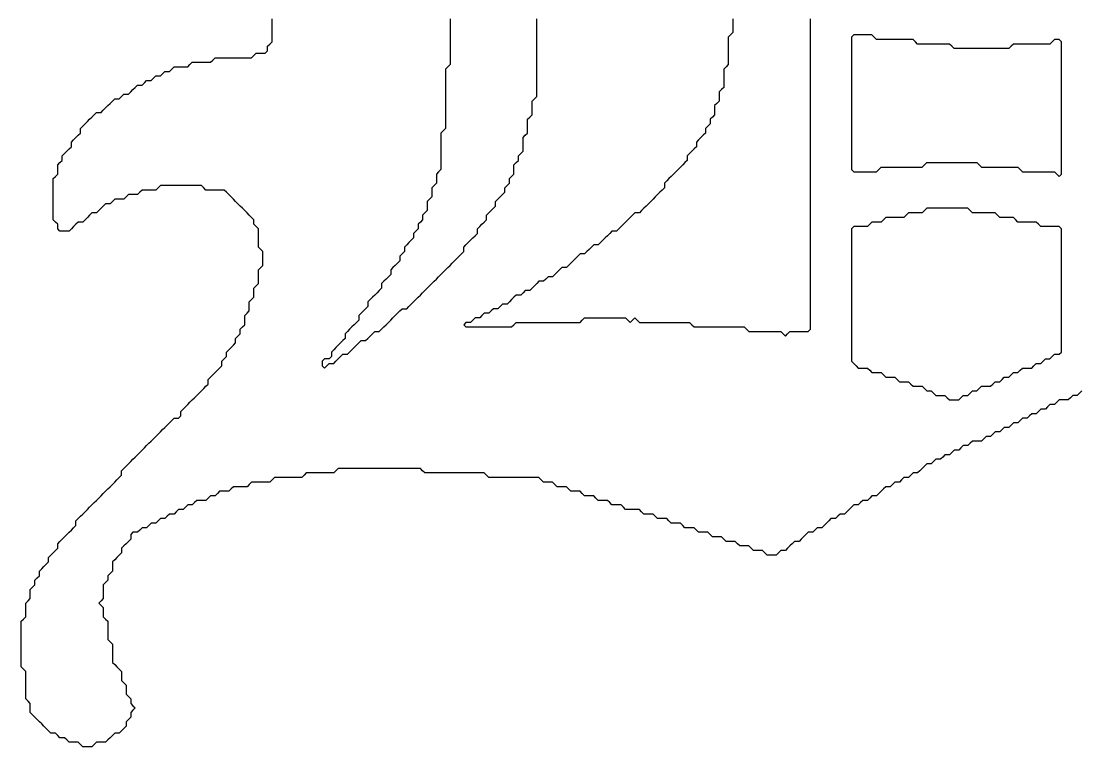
# Model space of a CAD drawing. Header units: metres. Extents: x -0.57 to 0.57, y -0.5 to 0.5.
# Drawn here: x -0.4535 to -0.1767, y -0.4845 to -0.295 of the extents above; entities that cross this region are included whole.
import ezdxf

# ---------------------------------------------------------------- set-up
doc = ezdxf.new("R2010")
doc.units = ezdxf.units.M

msp = doc.modelspace()

# ---------------------------------------------------------------- linework, layer by layer
for points in [[(-0.1764, -0.39154), (-0.177, -0.39213), (-0.17759, -0.39273), (-0.17878, -0.39273), (-0.17938, -0.39333), (-0.17998, -0.39392), (-0.18117, -0.39392), (-0.18236, -0.39392), (-0.18296, -0.39452), (-0.18355, -0.39511), (-0.18474, -0.39511), (-0.18534, -0.39571), (-0.18594, -0.39631), (-0.18713, -0.39631), (-0.18772, -0.3969), (-0.18832, -0.3975), (-0.18951, -0.3975), (-0.19011, -0.39809), (-0.1907, -0.39869), (-0.1919, -0.39869), (-0.19249, -0.39928), (-0.19309, -0.39988), (-0.19428, -0.39988), (-0.19487, -0.40048), (-0.19547, -0.40107), (-0.19666, -0.40107), (-0.19726, -0.40167), (-0.19785, -0.40226), (-0.19905, -0.40226), (-0.19964, -0.40286), (-0.20024, -0.40346), (-0.20143, -0.40346), (-0.20203, -0.40405), (-0.20262, -0.40465), (-0.20381, -0.40465), (-0.20501, -0.40465), (-0.2056, -0.40524), (-0.2062, -0.40584), (-0.20739, -0.40584), (-0.20799, -0.40644), (-0.20858, -0.40703), (-0.20977, -0.40703), (-0.21037, -0.40763), (-0.21097, -0.40822), (-0.21216, -0.40822), (-0.21275, -0.40882), (-0.21335, -0.40942), (-0.21454, -0.40942), (-0.21514, -0.41001), (-0.21573, -0.41061), (-0.21692, -0.41061), (-0.21752, -0.4112), (-0.21812, -0.4118), (-0.21871, -0.4124), (-0.21931, -0.41299), (-0.2205, -0.41299), (-0.2211, -0.41359), (-0.22169, -0.41418), (-0.22288, -0.41418), (-0.22348, -0.41478), (-0.22408, -0.41538), (-0.22527, -0.41538), (-0.22586, -0.41597), (-0.22646, -0.41657), (-0.22765, -0.41657), (-0.22825, -0.41716), (-0.22884, -0.41776), (-0.22944, -0.41836), (-0.23004, -0.41895), (-0.23123, -0.41895), (-0.23182, -0.41955), (-0.23242, -0.42014), (-0.23361, -0.42014), (-0.23421, -0.42074), (-0.2348, -0.42133), (-0.236, -0.42133), (-0.23659, -0.42193), (-0.23719, -0.42253), (-0.23778, -0.42312), (-0.23838, -0.42372), (-0.23957, -0.42372), (-0.24017, -0.42431), (-0.24076, -0.42491), (-0.24195, -0.42491), (-0.24255, -0.42551), (-0.24315, -0.4261), (-0.24374, -0.4267), (-0.24434, -0.42729), (-0.24553, -0.42729), (-0.24613, -0.42789), (-0.24672, -0.42849), (-0.24791, -0.42849), (-0.24851, -0.42908), (-0.24911, -0.42968), (-0.2497, -0.43027), (-0.2503, -0.43087), (-0.25149, -0.43087), (-0.25209, -0.43147), (-0.25268, -0.43206), (-0.25328, -0.43266), (-0.25387, -0.43325), (-0.25507, -0.43325), (-0.25566, -0.43385), (-0.25626, -0.43445), (-0.25745, -0.43445), (-0.25864, -0.43445), (-0.25924, -0.43385), (-0.25983, -0.43325), (-0.26103, -0.43325), (-0.26222, -0.43325), (-0.26281, -0.43266), (-0.26341, -0.43206), (-0.2646, -0.43206), (-0.26579, -0.43206), (-0.26639, -0.43147), (-0.26698, -0.43087), (-0.26818, -0.43087), (-0.26937, -0.43087), (-0.26996, -0.43027), (-0.27056, -0.42968), (-0.27175, -0.42968), (-0.27294, -0.42968), (-0.27354, -0.42908), (-0.27414, -0.42849), (-0.27533, -0.42849), (-0.27652, -0.42849), (-0.27712, -0.42789), (-0.27771, -0.42729), (-0.2789, -0.42729), (-0.2801, -0.42729), (-0.28069, -0.4267), (-0.28129, -0.4261), (-0.28248, -0.4261), (-0.28367, -0.4261), (-0.28427, -0.42551), (-0.28486, -0.42491), (-0.28605, -0.42491), (-0.28725, -0.42491), (-0.28784, -0.42431), (-0.28844, -0.42372), (-0.28963, -0.42372), (-0.29082, -0.42372), (-0.29142, -0.42312), (-0.29201, -0.42253), (-0.29321, -0.42253), (-0.2944, -0.42253), (-0.29559, -0.42253), (-0.29619, -0.42193), (-0.29678, -0.42133), (-0.29797, -0.42133), (-0.29917, -0.42133), (-0.29976, -0.42074), (-0.30036, -0.42014), (-0.30155, -0.42014), (-0.30274, -0.42014), (-0.30334, -0.41955), (-0.30393, -0.41895), (-0.30513, -0.41895), (-0.30632, -0.41895), (-0.30691, -0.41836), (-0.30751, -0.41776), (-0.3087, -0.41776), (-0.30989, -0.41776), (-0.31049, -0.41716), (-0.31108, -0.41657), (-0.31228, -0.41657), (-0.31347, -0.41657), (-0.31406, -0.41597), (-0.31466, -0.41538), (-0.31585, -0.41538), (-0.31704, -0.41538), (-0.31764, -0.41478), (-0.31824, -0.41418), (-0.31943, -0.41418), (-0.32062, -0.41418), (-0.32181, -0.41418), (-0.323, -0.41418), (-0.3242, -0.41418), (-0.32539, -0.41418), (-0.32658, -0.41418), (-0.32777, -0.41418), (-0.32896, -0.41418), (-0.33015, -0.41418), (-0.33135, -0.41418), (-0.33194, -0.41359), (-0.33254, -0.41299), (-0.33373, -0.41299), (-0.33492, -0.41299), (-0.33611, -0.41299), (-0.33731, -0.41299), (-0.3385, -0.41299), (-0.33969, -0.41299), (-0.34088, -0.41299), (-0.34207, -0.41299), (-0.34327, -0.41299), (-0.34446, -0.41299), (-0.34565, -0.41299), (-0.34684, -0.41299), (-0.34803, -0.41299), (-0.34863, -0.4124), (-0.34923, -0.4118), (-0.35042, -0.4118), (-0.35161, -0.4118), (-0.3528, -0.4118), (-0.35399, -0.4118), (-0.35518, -0.4118), (-0.35638, -0.4118), (-0.35757, -0.4118), (-0.35876, -0.4118), (-0.35995, -0.4118), (-0.36114, -0.4118), (-0.36234, -0.4118), (-0.36353, -0.4118), (-0.36472, -0.4118), (-0.36591, -0.4118), (-0.3671, -0.4118), (-0.3683, -0.4118), (-0.36949, -0.4118), (-0.37068, -0.4118), (-0.37128, -0.4124), (-0.37187, -0.41299), (-0.37306, -0.41299), (-0.37426, -0.41299), (-0.37545, -0.41299), (-0.37664, -0.41299), (-0.37783, -0.41299), (-0.37902, -0.41299), (-0.37962, -0.41359), (-0.38021, -0.41418), (-0.38141, -0.41418), (-0.3826, -0.41418), (-0.38379, -0.41418), (-0.38498, -0.41418), (-0.38617, -0.41418), (-0.38737, -0.41418), (-0.38796, -0.41478), (-0.38856, -0.41538), (-0.38975, -0.41538), (-0.39094, -0.41538), (-0.39213, -0.41538), (-0.39333, -0.41538), (-0.39392, -0.41597), (-0.39452, -0.41657), (-0.39571, -0.41657), (-0.3969, -0.41657), (-0.39809, -0.41657), (-0.39869, -0.41716), (-0.39928, -0.41776), (-0.40048, -0.41776), (-0.40167, -0.41776), (-0.40226, -0.41836), (-0.40286, -0.41895), (-0.40405, -0.41895), (-0.40465, -0.41955), (-0.40524, -0.42014), (-0.40644, -0.42014), (-0.40763, -0.42014), (-0.40822, -0.42074), (-0.40882, -0.42133), (-0.41001, -0.42133), (-0.41061, -0.42193), (-0.4112, -0.42253), (-0.4124, -0.42253), (-0.41299, -0.42312), (-0.41359, -0.42372), (-0.41478, -0.42372), (-0.41538, -0.42431), (-0.41597, -0.42491), (-0.41716, -0.42491), (-0.41776, -0.42551), (-0.41836, -0.4261), (-0.41955, -0.4261), (-0.42014, -0.4267), (-0.42074, -0.42729), (-0.42193, -0.42729), (-0.42253, -0.42789), (-0.42312, -0.42849), (-0.42431, -0.42849), (-0.42491, -0.42908), (-0.42491, -0.43027), (-0.42551, -0.43087), (-0.4261, -0.43147), (-0.4267, -0.43206), (-0.42729, -0.43266), (-0.42729, -0.43385), (-0.42789, -0.43445), (-0.42849, -0.43504), (-0.42908, -0.43564), (-0.42968, -0.43623), (-0.42968, -0.43743), (-0.42968, -0.43862), (-0.43027, -0.43921), (-0.43087, -0.43981), (-0.43087, -0.441), (-0.43147, -0.4416), (-0.43206, -0.44219), (-0.43206, -0.44338), (-0.43206, -0.44458), (-0.43206, -0.44577), (-0.43266, -0.44636), (-0.43325, -0.44696), (-0.43266, -0.44756), (-0.43206, -0.44815), (-0.43206, -0.44934), (-0.43206, -0.45054), (-0.43147, -0.45113), (-0.43087, -0.45173), (-0.43087, -0.45292), (-0.43087, -0.45411), (-0.43087, -0.4553), (-0.43087, -0.4565), (-0.43027, -0.45709), (-0.42968, -0.45769), (-0.42968, -0.45888), (-0.42968, -0.46007), (-0.42968, -0.46126), (-0.42968, -0.46246), (-0.42908, -0.46305), (-0.42849, -0.46365), (-0.42789, -0.46424), (-0.42729, -0.46484), (-0.42729, -0.46603), (-0.42729, -0.46722), (-0.4267, -0.46782), (-0.4261, -0.46841), (-0.4261, -0.46961), (-0.4261, -0.4708), (-0.42551, -0.47139), (-0.42491, -0.47199), (-0.42491, -0.47318), (-0.42431, -0.47378), (-0.42372, -0.47437), (-0.42431, -0.47497), (-0.42491, -0.47557), (-0.42491, -0.47676), (-0.42551, -0.47735), (-0.4261, -0.47795), (-0.4261, -0.47914), (-0.4267, -0.47974), (-0.42729, -0.48033), (-0.42789, -0.48093), (-0.42908, -0.48093), (-0.42968, -0.48153), (-0.43027, -0.48212), (-0.43087, -0.48272), (-0.43147, -0.48331), (-0.43266, -0.48331), (-0.43385, -0.48331), (-0.43445, -0.48391), (-0.43504, -0.48451), (-0.43623, -0.48451), (-0.43743, -0.48451), (-0.43802, -0.48391), (-0.43862, -0.48331), (-0.43981, -0.48331), (-0.441, -0.48331), (-0.4416, -0.48272), (-0.44219, -0.48212), (-0.44338, -0.48212), (-0.44398, -0.48153), (-0.44458, -0.48093), (-0.44577, -0.48093), (-0.44636, -0.48033), (-0.44696, -0.47974), (-0.44756, -0.47914), (-0.44815, -0.47855), (-0.44875, -0.47795), (-0.44934, -0.47735), (-0.44994, -0.47676), (-0.45054, -0.47616), (-0.45113, -0.47557), (-0.45113, -0.47437), (-0.45113, -0.47318), (-0.45173, -0.47259), (-0.45232, -0.47199), (-0.45232, -0.4708), (-0.45232, -0.46961), (-0.45232, -0.46841), (-0.45232, -0.46722), (-0.45232, -0.46603), (-0.45232, -0.46484), (-0.45292, -0.46424), (-0.45352, -0.46365), (-0.45352, -0.46246), (-0.45352, -0.46126), (-0.45352, -0.46007), (-0.45352, -0.45888), (-0.45352, -0.45769), (-0.45352, -0.4565), (-0.45352, -0.4553), (-0.45352, -0.45411), (-0.45352, -0.45292), (-0.45352, -0.45173), (-0.45292, -0.45113), (-0.45232, -0.45054), (-0.45232, -0.44934), (-0.45232, -0.44815), (-0.45232, -0.44696), (-0.45173, -0.44636), (-0.45113, -0.44577), (-0.45113, -0.44458), (-0.45113, -0.44338), (-0.45054, -0.44279), (-0.44994, -0.44219), (-0.44994, -0.441), (-0.44934, -0.44041), (-0.44875, -0.43981), (-0.44875, -0.43862), (-0.44815, -0.43802), (-0.44756, -0.43743), (-0.44696, -0.43683), (-0.44636, -0.43623), (-0.44636, -0.43504), (-0.44577, -0.43445), (-0.44517, -0.43385), (-0.44458, -0.43325), (-0.44398, -0.43266), (-0.44398, -0.43147), (-0.44338, -0.43087), (-0.44279, -0.43027), (-0.44219, -0.42968), (-0.4416, -0.42908), (-0.441, -0.42849), (-0.44041, -0.42789), (-0.43981, -0.42729), (-0.43921, -0.4267), (-0.43921, -0.42551), (-0.43862, -0.42491), (-0.43802, -0.42431), (-0.43743, -0.42372), (-0.43683, -0.42312), (-0.43623, -0.42253), (-0.43564, -0.42193), (-0.43504, -0.42133), (-0.43445, -0.42074), (-0.43385, -0.42014), (-0.43325, -0.41955), (-0.43266, -0.41895), (-0.43206, -0.41836), (-0.43147, -0.41776), (-0.43087, -0.41716), (-0.43027, -0.41657), (-0.42968, -0.41597), (-0.42908, -0.41538), (-0.42849, -0.41478), (-0.42789, -0.41418), (-0.42729, -0.41359), (-0.42729, -0.4124), (-0.4267, -0.4118), (-0.4261, -0.4112), (-0.42551, -0.41061), (-0.42491, -0.41001), (-0.42431, -0.40942), (-0.42372, -0.40882), (-0.42312, -0.40822), (-0.42253, -0.40763), (-0.42193, -0.40703), (-0.42133, -0.40644), (-0.42074, -0.40584), (-0.42014, -0.40524), (-0.41955, -0.40465), (-0.41895, -0.40405), (-0.41836, -0.40346), (-0.41776, -0.40286), (-0.41716, -0.40226), (-0.41657, -0.40167), (-0.41597, -0.40107), (-0.41538, -0.40048), (-0.41478, -0.39988), (-0.41418, -0.39928), (-0.41359, -0.39869), (-0.4124, -0.39869), (-0.4118, -0.39809), (-0.4118, -0.3969), (-0.4112, -0.39631), (-0.41061, -0.39571), (-0.41001, -0.39511), (-0.40942, -0.39452), (-0.40882, -0.39392), (-0.40822, -0.39333), (-0.40763, -0.39273), (-0.40703, -0.39213), (-0.40644, -0.39154), (-0.40584, -0.39094), (-0.40524, -0.39035), (-0.40465, -0.38975), (-0.40465, -0.38856), (-0.40405, -0.38796), (-0.40346, -0.38737), (-0.40286, -0.38677), (-0.40226, -0.38617), (-0.40167, -0.38558), (-0.40107, -0.38498), (-0.40107, -0.38379), (-0.40048, -0.38319), (-0.39988, -0.3826), (-0.39988, -0.38141), (-0.39928, -0.38081), (-0.39869, -0.38021), (-0.39809, -0.37962), (-0.3975, -0.37902), (-0.3975, -0.37783), (-0.3969, -0.37723), (-0.39631, -0.37664), (-0.39631, -0.37545), (-0.39571, -0.37485), (-0.39511, -0.37426), (-0.39511, -0.37306), (-0.39511, -0.37187), (-0.39452, -0.37128), (-0.39392, -0.37068), (-0.39392, -0.36949), (-0.39392, -0.3683), (-0.39333, -0.3677), (-0.39273, -0.3671), (-0.39273, -0.36591), (-0.39273, -0.36472), (-0.39213, -0.36412), (-0.39154, -0.36353), (-0.39154, -0.36234), (-0.39154, -0.36114), (-0.39154, -0.35995), (-0.39094, -0.35936), (-0.39035, -0.35876), (-0.39035, -0.35757), (-0.39035, -0.35638), (-0.39035, -0.35518), (-0.39094, -0.35459), (-0.39154, -0.35399), (-0.39154, -0.3528), (-0.39154, -0.35161), (-0.39154, -0.35042), (-0.39154, -0.34923), (-0.39213, -0.34863), (-0.39273, -0.34803), (-0.39273, -0.34684), (-0.39333, -0.34625), (-0.39392, -0.34565), (-0.39452, -0.34505), (-0.39511, -0.34446), (-0.39571, -0.34386), (-0.39631, -0.34327), (-0.3969, -0.34267), (-0.3975, -0.34207), (-0.39809, -0.34148), (-0.39869, -0.34088), (-0.39928, -0.34029), (-0.39988, -0.33969), (-0.40048, -0.33909), (-0.40167, -0.33909), (-0.40286, -0.33909), (-0.40405, -0.33909), (-0.40524, -0.33909), (-0.40584, -0.3385), (-0.40644, -0.3379), (-0.40763, -0.3379), (-0.40882, -0.3379), (-0.41001, -0.3379), (-0.4112, -0.3379), (-0.4124, -0.3379), (-0.41359, -0.3379), (-0.41478, -0.3379), (-0.41597, -0.3379), (-0.41716, -0.3379), (-0.41776, -0.3385), (-0.41836, -0.33909), (-0.41955, -0.33909), (-0.42074, -0.33909), (-0.42193, -0.33909), (-0.42253, -0.33969), (-0.42312, -0.34029), (-0.42431, -0.34029), (-0.42551, -0.34029), (-0.4261, -0.34088), (-0.4267, -0.34148), (-0.42789, -0.34148), (-0.42908, -0.34148), (-0.42968, -0.34207), (-0.43027, -0.34267), (-0.43147, -0.34267), (-0.43206, -0.34327), (-0.43266, -0.34386), (-0.43325, -0.34446), (-0.43385, -0.34505), (-0.43504, -0.34505), (-0.43564, -0.34565), (-0.43623, -0.34625), (-0.43683, -0.34684), (-0.43743, -0.34744), (-0.43862, -0.34744), (-0.43921, -0.34803), (-0.43981, -0.34863), (-0.44041, -0.34923), (-0.441, -0.34982), (-0.44219, -0.34982), (-0.44338, -0.34982), (-0.44398, -0.34923), (-0.44398, -0.34803), (-0.44458, -0.34744), (-0.44517, -0.34684), (-0.44517, -0.34565), (-0.44517, -0.34446), (-0.44517, -0.34327), (-0.44517, -0.34207), (-0.44517, -0.34088), (-0.44517, -0.33969), (-0.44517, -0.3385), (-0.44517, -0.33731), (-0.44517, -0.33611), (-0.44458, -0.33552), (-0.44398, -0.33492), (-0.44398, -0.33373), (-0.44398, -0.33254), (-0.44338, -0.33194), (-0.44279, -0.33135), (-0.44279, -0.33015), (-0.44219, -0.32956), (-0.4416, -0.32896), (-0.441, -0.32837), (-0.44041, -0.32777), (-0.44041, -0.32658), (-0.43981, -0.32598), (-0.43921, -0.32539), (-0.43862, -0.32479), (-0.43802, -0.3242), (-0.43802, -0.323), (-0.43743, -0.32241), (-0.43683, -0.32181), (-0.43623, -0.32122), (-0.43564, -0.32062), (-0.43504, -0.32002), (-0.43445, -0.31943), (-0.43385, -0.31883), (-0.43266, -0.31883), (-0.43206, -0.31824), (-0.43147, -0.31764), (-0.43087, -0.31704), (-0.43027, -0.31645), (-0.42968, -0.31585), (-0.42908, -0.31526), (-0.42789, -0.31526), (-0.42729, -0.31466), (-0.4267, -0.31406), (-0.42551, -0.31406), (-0.42491, -0.31347), (-0.42431, -0.31287), (-0.42372, -0.31228), (-0.42312, -0.31168), (-0.42193, -0.31168), (-0.42133, -0.31108), (-0.42074, -0.31049), (-0.41955, -0.31049), (-0.41895, -0.30989), (-0.41836, -0.3093), (-0.41716, -0.3093), (-0.41657, -0.3087), (-0.41597, -0.3081), (-0.41478, -0.3081), (-0.41418, -0.30751), (-0.41359, -0.30691), (-0.4124, -0.30691), (-0.4112, -0.30691), (-0.41001, -0.30691), (-0.40942, -0.30632), (-0.40882, -0.30572), (-0.40763, -0.30572), (-0.40644, -0.30572), (-0.40524, -0.30572), (-0.40405, -0.30572), (-0.40346, -0.30513), (-0.40286, -0.30453), (-0.40167, -0.30453), (-0.40048, -0.30453), (-0.39928, -0.30453), (-0.39809, -0.30453), (-0.3969, -0.30453), (-0.39571, -0.30453), (-0.39452, -0.30453), (-0.39333, -0.30453), (-0.39273, -0.30393), (-0.39213, -0.30334), (-0.39094, -0.30334), (-0.38975, -0.30334), (-0.38915, -0.30274), (-0.38915, -0.30155), (-0.38856, -0.30095), (-0.38796, -0.30036), (-0.38796, -0.29917), (-0.38796, -0.29797), (-0.38796, -0.29678), (-0.38796, -0.29559), (-0.38796, -0.2944)], [(-0.34148, -0.2944), (-0.34148, -0.29559), (-0.34148, -0.29678), (-0.34148, -0.29797), (-0.34148, -0.29917), (-0.34148, -0.30036), (-0.34148, -0.30155), (-0.34148, -0.30274), (-0.34148, -0.30393), (-0.34148, -0.30513), (-0.34148, -0.30632), (-0.34207, -0.30691), (-0.34267, -0.30751), (-0.34267, -0.3087), (-0.34267, -0.30989), (-0.34267, -0.31108), (-0.34267, -0.31228), (-0.34267, -0.31347), (-0.34267, -0.31466), (-0.34267, -0.31585), (-0.34267, -0.31704), (-0.34267, -0.31824), (-0.34267, -0.31943), (-0.34267, -0.32062), (-0.34267, -0.32181), (-0.34267, -0.323), (-0.34327, -0.3236), (-0.34386, -0.3242), (-0.34386, -0.32539), (-0.34386, -0.32658), (-0.34386, -0.32777), (-0.34386, -0.32896), (-0.34386, -0.33015), (-0.34386, -0.33135), (-0.34386, -0.33254), (-0.34386, -0.33373), (-0.34446, -0.33433), (-0.34505, -0.33492), (-0.34505, -0.33611), (-0.34505, -0.33731), (-0.34565, -0.3379), (-0.34625, -0.3385), (-0.34625, -0.33969), (-0.34625, -0.34088), (-0.34684, -0.34148), (-0.34744, -0.34207), (-0.34744, -0.34327), (-0.34744, -0.34446), (-0.34803, -0.34505), (-0.34863, -0.34565), (-0.34863, -0.34684), (-0.34923, -0.34744), (-0.34982, -0.34803), (-0.34982, -0.34923), (-0.35042, -0.34982), (-0.35101, -0.35042), (-0.35101, -0.35161), (-0.35161, -0.35221), (-0.35221, -0.3528), (-0.3528, -0.3534), (-0.3534, -0.35399), (-0.3534, -0.35518), (-0.35399, -0.35578), (-0.35459, -0.35638), (-0.35459, -0.35757), (-0.35518, -0.35816), (-0.35578, -0.35876), (-0.35638, -0.35936), (-0.35697, -0.35995), (-0.35697, -0.36114), (-0.35757, -0.36174), (-0.35816, -0.36234), (-0.35876, -0.36293), (-0.35936, -0.36353), (-0.35936, -0.36472), (-0.35995, -0.36532), (-0.36055, -0.36591), (-0.36114, -0.36651), (-0.36174, -0.3671), (-0.36234, -0.3677), (-0.36293, -0.3683), (-0.36293, -0.36949), (-0.36353, -0.37008), (-0.36412, -0.37068), (-0.36472, -0.37128), (-0.36532, -0.37187), (-0.36532, -0.37306), (-0.36591, -0.37366), (-0.36651, -0.37426), (-0.3671, -0.37485), (-0.3677, -0.37545), (-0.3683, -0.37604), (-0.36889, -0.37664), (-0.36889, -0.37783), (-0.36949, -0.37843), (-0.37008, -0.37902), (-0.37068, -0.37962), (-0.37128, -0.38021), (-0.37187, -0.38081), (-0.37247, -0.38141), (-0.37247, -0.3826), (-0.37306, -0.38319), (-0.37426, -0.38319), (-0.37485, -0.38379), (-0.37485, -0.38498), (-0.37426, -0.38558), (-0.37366, -0.38498), (-0.37306, -0.38439), (-0.37187, -0.38439), (-0.37128, -0.38379), (-0.37068, -0.38319), (-0.37008, -0.3826), (-0.36949, -0.382), (-0.3683, -0.382), (-0.3677, -0.38141), (-0.3671, -0.38081), (-0.36651, -0.38021), (-0.36591, -0.37962), (-0.36532, -0.37902), (-0.36472, -0.37843), (-0.36353, -0.37843), (-0.36293, -0.37783), (-0.36234, -0.37723), (-0.36174, -0.37664), (-0.36114, -0.37604), (-0.35995, -0.37604), (-0.35936, -0.37545), (-0.35876, -0.37485), (-0.35816, -0.37426), (-0.35757, -0.37366), (-0.35697, -0.37306), (-0.35638, -0.37247), (-0.35578, -0.37187), (-0.35518, -0.37128), (-0.35459, -0.37068), (-0.35399, -0.37008), (-0.3528, -0.37008), (-0.35221, -0.36949), (-0.35161, -0.36889), (-0.35101, -0.3683), (-0.35042, -0.3677), (-0.34982, -0.3671), (-0.34923, -0.36651), (-0.34863, -0.36591), (-0.34803, -0.36532), (-0.34744, -0.36472), (-0.34684, -0.36412), (-0.34625, -0.36353), (-0.34565, -0.36293), (-0.34505, -0.36234), (-0.34446, -0.36174), (-0.34386, -0.36114), (-0.34327, -0.36055), (-0.34267, -0.35995), (-0.34207, -0.35936), (-0.34148, -0.35876), (-0.34088, -0.35816), (-0.34029, -0.35757), (-0.33969, -0.35697), (-0.33909, -0.35638), (-0.3385, -0.35578), (-0.3379, -0.35518), (-0.3379, -0.35399), (-0.33731, -0.3534), (-0.33671, -0.3528), (-0.33611, -0.35221), (-0.33552, -0.35161), (-0.33492, -0.35101), (-0.33433, -0.35042), (-0.33433, -0.34923), (-0.33373, -0.34863), (-0.33313, -0.34803), (-0.33254, -0.34744), (-0.33194, -0.34684), (-0.33194, -0.34565), (-0.33135, -0.34505), (-0.33075, -0.34446), (-0.33015, -0.34386), (-0.32956, -0.34327), (-0.32956, -0.34207), (-0.32896, -0.34148), (-0.32837, -0.34088), (-0.32777, -0.34029), (-0.32718, -0.33969), (-0.32718, -0.3385), (-0.32658, -0.3379), (-0.32598, -0.33731), (-0.32598, -0.33611), (-0.32539, -0.33552), (-0.32479, -0.33492), (-0.32479, -0.33373), (-0.32479, -0.33254), (-0.3242, -0.33194), (-0.3236, -0.33135), (-0.3236, -0.33015), (-0.323, -0.32956), (-0.32241, -0.32896), (-0.32241, -0.32777), (-0.32241, -0.32658), (-0.32241, -0.32539), (-0.32181, -0.32479), (-0.32122, -0.3242), (-0.32122, -0.323), (-0.32122, -0.32181), (-0.32122, -0.32062), (-0.32062, -0.32002), (-0.32002, -0.31943), (-0.32002, -0.31824), (-0.32002, -0.31704), (-0.32002, -0.31585), (-0.31943, -0.31526), (-0.31883, -0.31466), (-0.31883, -0.31347), (-0.31883, -0.31228), (-0.31883, -0.31108), (-0.31883, -0.30989), (-0.31883, -0.3087), (-0.31883, -0.30751), (-0.31883, -0.30632), (-0.31883, -0.30513), (-0.31883, -0.30393), (-0.31883, -0.30274), (-0.31883, -0.30155), (-0.31883, -0.30036), (-0.31883, -0.29917), (-0.31883, -0.29797), (-0.31883, -0.29678), (-0.31883, -0.29559), (-0.31883, -0.2944)], [(-0.26758, -0.2944), (-0.26758, -0.29559), (-0.26758, -0.29678), (-0.26758, -0.29797), (-0.26818, -0.29857), (-0.26877, -0.29917), (-0.26877, -0.30036), (-0.26877, -0.30155), (-0.26877, -0.30274), (-0.26877, -0.30393), (-0.26877, -0.30513), (-0.26877, -0.30632), (-0.26937, -0.30691), (-0.26996, -0.30751), (-0.26996, -0.3087), (-0.26996, -0.30989), (-0.26996, -0.31108), (-0.26996, -0.31228), (-0.27056, -0.31287), (-0.27116, -0.31347), (-0.27116, -0.31466), (-0.27116, -0.31585), (-0.27175, -0.31645), (-0.27235, -0.31704), (-0.27235, -0.31824), (-0.27235, -0.31943), (-0.27294, -0.32002), (-0.27354, -0.32062), (-0.27354, -0.32181), (-0.27414, -0.32241), (-0.27473, -0.323), (-0.27473, -0.3242), (-0.27533, -0.32479), (-0.27592, -0.32539), (-0.27652, -0.32598), (-0.27712, -0.32658), (-0.27712, -0.32777), (-0.27771, -0.32837), (-0.27831, -0.32896), (-0.2789, -0.32956), (-0.2795, -0.33015), (-0.2795, -0.33135), (-0.2801, -0.33194), (-0.28069, -0.33254), (-0.28129, -0.33313), (-0.28188, -0.33373), (-0.28248, -0.33433), (-0.28308, -0.33492), (-0.28367, -0.33552), (-0.28427, -0.33611), (-0.28486, -0.33671), (-0.28546, -0.33731), (-0.28546, -0.3385), (-0.28605, -0.33909), (-0.28665, -0.33969), (-0.28725, -0.34029), (-0.28784, -0.34088), (-0.28844, -0.34148), (-0.28903, -0.34207), (-0.28963, -0.34267), (-0.29023, -0.34327), (-0.29082, -0.34386), (-0.29142, -0.34446), (-0.29201, -0.34505), (-0.29321, -0.34505), (-0.2938, -0.34565), (-0.2944, -0.34625), (-0.29499, -0.34684), (-0.29559, -0.34744), (-0.29619, -0.34803), (-0.29678, -0.34863), (-0.29738, -0.34923), (-0.29797, -0.34982), (-0.29917, -0.34982), (-0.29976, -0.35042), (-0.30036, -0.35101), (-0.30095, -0.35161), (-0.30155, -0.35221), (-0.30215, -0.3528), (-0.30274, -0.3534), (-0.30393, -0.3534), (-0.30453, -0.35399), (-0.30513, -0.35459), (-0.30572, -0.35518), (-0.30632, -0.35578), (-0.30751, -0.35578), (-0.3081, -0.35638), (-0.3087, -0.35697), (-0.3093, -0.35757), (-0.30989, -0.35816), (-0.31049, -0.35876), (-0.31108, -0.35936), (-0.31228, -0.35936), (-0.31287, -0.35995), (-0.31347, -0.36055), (-0.31406, -0.36114), (-0.31466, -0.36174), (-0.31585, -0.36174), (-0.31645, -0.36234), (-0.31704, -0.36293), (-0.31824, -0.36293), (-0.31883, -0.36353), (-0.31943, -0.36412), (-0.32002, -0.36472), (-0.32062, -0.36532), (-0.32181, -0.36532), (-0.32241, -0.36591), (-0.323, -0.36651), (-0.3242, -0.36651), (-0.32479, -0.3671), (-0.32539, -0.3677), (-0.32598, -0.3683), (-0.32658, -0.36889), (-0.32777, -0.36889), (-0.32837, -0.36949), (-0.32896, -0.37008), (-0.33015, -0.37008), (-0.33075, -0.37068), (-0.33135, -0.37128), (-0.33254, -0.37128), (-0.33313, -0.37187), (-0.33373, -0.37247), (-0.33492, -0.37247), (-0.33552, -0.37306), (-0.33611, -0.37366), (-0.33731, -0.37366), (-0.3379, -0.37426), (-0.33731, -0.37485), (-0.33611, -0.37485), (-0.33492, -0.37485), (-0.33373, -0.37485), (-0.33254, -0.37485), (-0.33135, -0.37485), (-0.33015, -0.37485), (-0.32896, -0.37485), (-0.32777, -0.37485), (-0.32658, -0.37485), (-0.32539, -0.37485), (-0.32479, -0.37426), (-0.3242, -0.37366), (-0.323, -0.37366), (-0.32181, -0.37366), (-0.32062, -0.37366), (-0.31943, -0.37366), (-0.31824, -0.37366), (-0.31704, -0.37366), (-0.31585, -0.37366), (-0.31466, -0.37366), (-0.31347, -0.37366), (-0.31228, -0.37366), (-0.31108, -0.37366), (-0.30989, -0.37366), (-0.3087, -0.37366), (-0.30751, -0.37366), (-0.30691, -0.37306), (-0.30632, -0.37247), (-0.30513, -0.37247), (-0.30393, -0.37247), (-0.30274, -0.37247), (-0.30155, -0.37247), (-0.30036, -0.37247), (-0.29917, -0.37247), (-0.29797, -0.37247), (-0.29678, -0.37247), (-0.29559, -0.37247), (-0.29499, -0.37306), (-0.2944, -0.37366), (-0.2938, -0.37306), (-0.29321, -0.37247), (-0.29261, -0.37306), (-0.29201, -0.37366), (-0.29082, -0.37366), (-0.28963, -0.37366), (-0.28844, -0.37366), (-0.28725, -0.37366), (-0.28605, -0.37366), (-0.28486, -0.37366), (-0.28367, -0.37366), (-0.28248, -0.37366), (-0.28129, -0.37366), (-0.2801, -0.37366), (-0.2789, -0.37366), (-0.27831, -0.37426), (-0.27771, -0.37485), (-0.27652, -0.37485), (-0.27533, -0.37485), (-0.27414, -0.37485), (-0.27294, -0.37485), (-0.27175, -0.37485), (-0.27056, -0.37485), (-0.26937, -0.37485), (-0.26818, -0.37485), (-0.26698, -0.37485), (-0.26579, -0.37485), (-0.2646, -0.37485), (-0.264, -0.37545), (-0.26341, -0.37604), (-0.26222, -0.37604), (-0.26103, -0.37604), (-0.25983, -0.37604), (-0.25864, -0.37604), (-0.25745, -0.37604), (-0.25626, -0.37604), (-0.25507, -0.37604), (-0.25447, -0.37664), (-0.25387, -0.37723), (-0.25328, -0.37664), (-0.25268, -0.37604), (-0.25149, -0.37604), (-0.2503, -0.37604), (-0.24911, -0.37604), (-0.24791, -0.37604), (-0.24732, -0.37545), (-0.24732, -0.37426), (-0.24732, -0.37306), (-0.24732, -0.37187), (-0.24732, -0.37068), (-0.24732, -0.36949), (-0.24732, -0.3683), (-0.24732, -0.3671), (-0.24732, -0.36591), (-0.24732, -0.36472), (-0.24732, -0.36353), (-0.24732, -0.36234), (-0.24732, -0.36114), (-0.24732, -0.35995), (-0.24732, -0.35876), (-0.24732, -0.35757), (-0.24732, -0.35638), (-0.24732, -0.35518), (-0.24732, -0.35399), (-0.24732, -0.3528), (-0.24732, -0.35161), (-0.24732, -0.35042), (-0.24732, -0.34923), (-0.24732, -0.34803), (-0.24732, -0.34684), (-0.24732, -0.34565), (-0.24732, -0.34446), (-0.24732, -0.34327), (-0.24732, -0.34207), (-0.24732, -0.34088), (-0.24732, -0.33969), (-0.24732, -0.3385), (-0.24732, -0.33731), (-0.24732, -0.33611), (-0.24732, -0.33492), (-0.24732, -0.33373), (-0.24732, -0.33254), (-0.24732, -0.33135), (-0.24732, -0.33015), (-0.24732, -0.32896), (-0.24732, -0.32777), (-0.24732, -0.32658), (-0.24732, -0.32539), (-0.24732, -0.3242), (-0.24732, -0.323), (-0.24732, -0.32181), (-0.24732, -0.32062), (-0.24732, -0.31943), (-0.24732, -0.31824), (-0.24732, -0.31704), (-0.24732, -0.31585), (-0.24732, -0.31466), (-0.24732, -0.31347), (-0.24732, -0.31228), (-0.24732, -0.31108), (-0.24732, -0.30989), (-0.24732, -0.3087), (-0.24732, -0.30751), (-0.24732, -0.30632), (-0.24732, -0.30513), (-0.24732, -0.30393), (-0.24732, -0.30274), (-0.24732, -0.30155), (-0.24732, -0.30036), (-0.24732, -0.29917), (-0.24732, -0.29797), (-0.24732, -0.29678), (-0.24732, -0.29559), (-0.24732, -0.2944)]]:
    msp.add_lwpolyline(points)
for points in [[(-0.236, -0.29857), (-0.23659, -0.29917), (-0.23659, -0.30036), (-0.23659, -0.30155), (-0.23659, -0.30274), (-0.23659, -0.30393), (-0.23659, -0.30513), (-0.23659, -0.30632), (-0.23659, -0.30751), (-0.23659, -0.3087), (-0.23659, -0.30989), (-0.23659, -0.31108), (-0.23659, -0.31228), (-0.23659, -0.31347), (-0.23659, -0.31466), (-0.23659, -0.31585), (-0.23659, -0.31704), (-0.23659, -0.31824), (-0.23659, -0.31943), (-0.23659, -0.32062), (-0.23659, -0.32181), (-0.23659, -0.323), (-0.23659, -0.3242), (-0.23659, -0.32539), (-0.23659, -0.32658), (-0.23659, -0.32777), (-0.23659, -0.32896), (-0.23659, -0.33015), (-0.23659, -0.33135), (-0.23659, -0.33254), (-0.23659, -0.33373), (-0.236, -0.33433), (-0.2348, -0.33433), (-0.23361, -0.33433), (-0.23242, -0.33433), (-0.23123, -0.33433), (-0.23004, -0.33433), (-0.22944, -0.33373), (-0.22884, -0.33313), (-0.22765, -0.33313), (-0.22646, -0.33313), (-0.22527, -0.33313), (-0.22408, -0.33313), (-0.22288, -0.33313), (-0.22169, -0.33313), (-0.2205, -0.33313), (-0.21931, -0.33313), (-0.21812, -0.33313), (-0.21752, -0.33254), (-0.21692, -0.33194), (-0.21573, -0.33194), (-0.21454, -0.33194), (-0.21335, -0.33194), (-0.21216, -0.33194), (-0.21097, -0.33194), (-0.20977, -0.33194), (-0.20858, -0.33194), (-0.20739, -0.33194), (-0.2062, -0.33194), (-0.20501, -0.33194), (-0.20381, -0.33194), (-0.20322, -0.33254), (-0.20262, -0.33313), (-0.20143, -0.33313), (-0.20024, -0.33313), (-0.19905, -0.33313), (-0.19785, -0.33313), (-0.19666, -0.33313), (-0.19547, -0.33313), (-0.19428, -0.33313), (-0.19309, -0.33313), (-0.19249, -0.33373), (-0.1919, -0.33433), (-0.1907, -0.33433), (-0.18951, -0.33433), (-0.18832, -0.33433), (-0.18713, -0.33433), (-0.18594, -0.33433), (-0.18474, -0.33433), (-0.18355, -0.33433), (-0.18296, -0.33492), (-0.18236, -0.33552), (-0.18176, -0.33492), (-0.18176, -0.33373), (-0.18176, -0.33254), (-0.18176, -0.33135), (-0.18176, -0.33015), (-0.18176, -0.32896), (-0.18176, -0.32777), (-0.18176, -0.32658), (-0.18176, -0.32539), (-0.18176, -0.3242), (-0.18176, -0.323), (-0.18176, -0.32181), (-0.18176, -0.32062), (-0.18176, -0.31943), (-0.18176, -0.31824), (-0.18176, -0.31704), (-0.18176, -0.31585), (-0.18176, -0.31466), (-0.18176, -0.31347), (-0.18176, -0.31228), (-0.18176, -0.31108), (-0.18176, -0.30989), (-0.18176, -0.3087), (-0.18176, -0.30751), (-0.18176, -0.30632), (-0.18176, -0.30513), (-0.18176, -0.30393), (-0.18176, -0.30274), (-0.18176, -0.30155), (-0.18176, -0.30036), (-0.18236, -0.29976), (-0.18355, -0.29976), (-0.18415, -0.30036), (-0.18474, -0.30095), (-0.18594, -0.30095), (-0.18713, -0.30095), (-0.18832, -0.30095), (-0.18951, -0.30095), (-0.1907, -0.30095), (-0.1919, -0.30095), (-0.19309, -0.30095), (-0.19428, -0.30095), (-0.19487, -0.30155), (-0.19547, -0.30215), (-0.19666, -0.30215), (-0.19785, -0.30215), (-0.19905, -0.30215), (-0.20024, -0.30215), (-0.20143, -0.30215), (-0.20262, -0.30215), (-0.20381, -0.30215), (-0.20501, -0.30215), (-0.2062, -0.30215), (-0.20739, -0.30215), (-0.20858, -0.30215), (-0.20977, -0.30215), (-0.21037, -0.30155), (-0.21097, -0.30095), (-0.21216, -0.30095), (-0.21335, -0.30095), (-0.21454, -0.30095), (-0.21573, -0.30095), (-0.21692, -0.30095), (-0.21812, -0.30095), (-0.21931, -0.30095), (-0.2199, -0.30036), (-0.2205, -0.29976), (-0.22169, -0.29976), (-0.22288, -0.29976), (-0.22408, -0.29976), (-0.22527, -0.29976), (-0.22646, -0.29976), (-0.22765, -0.29976), (-0.22884, -0.29976), (-0.23004, -0.29976), (-0.23063, -0.29917), (-0.23123, -0.29857), (-0.23242, -0.29857), (-0.23361, -0.29857), (-0.2348, -0.29857), (-0.236, -0.29857)], [(-0.21692, -0.34386), (-0.21752, -0.34446), (-0.21812, -0.34505), (-0.21931, -0.34505), (-0.2205, -0.34505), (-0.22169, -0.34505), (-0.22229, -0.34565), (-0.22288, -0.34625), (-0.22408, -0.34625), (-0.22527, -0.34625), (-0.22646, -0.34625), (-0.22765, -0.34625), (-0.22825, -0.34684), (-0.22884, -0.34744), (-0.23004, -0.34744), (-0.23123, -0.34744), (-0.23182, -0.34803), (-0.23242, -0.34863), (-0.23361, -0.34863), (-0.2348, -0.34863), (-0.236, -0.34863), (-0.23659, -0.34923), (-0.23659, -0.35042), (-0.23659, -0.35161), (-0.23659, -0.3528), (-0.23659, -0.35399), (-0.23659, -0.35518), (-0.23659, -0.35638), (-0.23659, -0.35757), (-0.23659, -0.35876), (-0.23659, -0.35995), (-0.23659, -0.36114), (-0.23659, -0.36234), (-0.23659, -0.36353), (-0.23659, -0.36472), (-0.23659, -0.36591), (-0.23659, -0.3671), (-0.23659, -0.3683), (-0.23659, -0.36949), (-0.23659, -0.37068), (-0.23659, -0.37187), (-0.23659, -0.37306), (-0.23659, -0.37426), (-0.23659, -0.37545), (-0.23659, -0.37664), (-0.23659, -0.37783), (-0.23659, -0.37902), (-0.23659, -0.38021), (-0.23659, -0.38141), (-0.23659, -0.3826), (-0.23659, -0.38379), (-0.236, -0.38439), (-0.2354, -0.38498), (-0.2348, -0.38558), (-0.23361, -0.38558), (-0.23242, -0.38558), (-0.23182, -0.38617), (-0.23123, -0.38677), (-0.23004, -0.38677), (-0.22884, -0.38677), (-0.22825, -0.38737), (-0.22765, -0.38796), (-0.22646, -0.38796), (-0.22527, -0.38796), (-0.22467, -0.38856), (-0.22408, -0.38915), (-0.22288, -0.38915), (-0.22169, -0.38915), (-0.2211, -0.38975), (-0.2205, -0.39035), (-0.21931, -0.39035), (-0.21812, -0.39035), (-0.21752, -0.39094), (-0.21692, -0.39154), (-0.21573, -0.39154), (-0.21514, -0.39213), (-0.21454, -0.39273), (-0.21335, -0.39273), (-0.21216, -0.39273), (-0.21156, -0.39333), (-0.21097, -0.39392), (-0.20977, -0.39392), (-0.20858, -0.39392), (-0.20799, -0.39333), (-0.20739, -0.39273), (-0.2062, -0.39273), (-0.2056, -0.39213), (-0.20501, -0.39154), (-0.20381, -0.39154), (-0.20322, -0.39094), (-0.20262, -0.39035), (-0.20143, -0.39035), (-0.20024, -0.39035), (-0.19964, -0.38975), (-0.19905, -0.38915), (-0.19785, -0.38915), (-0.19726, -0.38856), (-0.19666, -0.38796), (-0.19547, -0.38796), (-0.19487, -0.38737), (-0.19428, -0.38677), (-0.19309, -0.38677), (-0.19249, -0.38617), (-0.1919, -0.38558), (-0.1907, -0.38558), (-0.18951, -0.38558), (-0.18892, -0.38498), (-0.18832, -0.38439), (-0.18713, -0.38439), (-0.18653, -0.38379), (-0.18594, -0.38319), (-0.18474, -0.38319), (-0.18415, -0.3826), (-0.18355, -0.382), (-0.18236, -0.382), (-0.18176, -0.38141), (-0.18176, -0.38021), (-0.18176, -0.37902), (-0.18176, -0.37783), (-0.18176, -0.37664), (-0.18176, -0.37545), (-0.18176, -0.37426), (-0.18176, -0.37306), (-0.18176, -0.37187), (-0.18176, -0.37068), (-0.18176, -0.36949), (-0.18176, -0.3683), (-0.18176, -0.3671), (-0.18176, -0.36591), (-0.18176, -0.36472), (-0.18176, -0.36353), (-0.18176, -0.36234), (-0.18176, -0.36114), (-0.18176, -0.35995), (-0.18176, -0.35876), (-0.18176, -0.35757), (-0.18176, -0.35638), (-0.18176, -0.35518), (-0.18176, -0.35399), (-0.18176, -0.3528), (-0.18176, -0.35161), (-0.18176, -0.35042), (-0.18176, -0.34923), (-0.18236, -0.34863), (-0.18355, -0.34863), (-0.18474, -0.34863), (-0.18594, -0.34863), (-0.18713, -0.34863), (-0.18772, -0.34803), (-0.18832, -0.34744), (-0.18951, -0.34744), (-0.1907, -0.34744), (-0.1919, -0.34744), (-0.19309, -0.34744), (-0.19368, -0.34684), (-0.19428, -0.34625), (-0.19547, -0.34625), (-0.19666, -0.34625), (-0.19785, -0.34625), (-0.19845, -0.34565), (-0.19905, -0.34505), (-0.20024, -0.34505), (-0.20143, -0.34505), (-0.20262, -0.34505), (-0.20381, -0.34505), (-0.20501, -0.34505), (-0.2056, -0.34446), (-0.2062, -0.34386), (-0.20739, -0.34386), (-0.20858, -0.34386), (-0.20977, -0.34386), (-0.21097, -0.34386), (-0.21216, -0.34386), (-0.21335, -0.34386), (-0.21454, -0.34386), (-0.21573, -0.34386), (-0.21692, -0.34386)]]:
    msp.add_lwpolyline(points, close=True)

doc.saveas('drawing.dxf')
